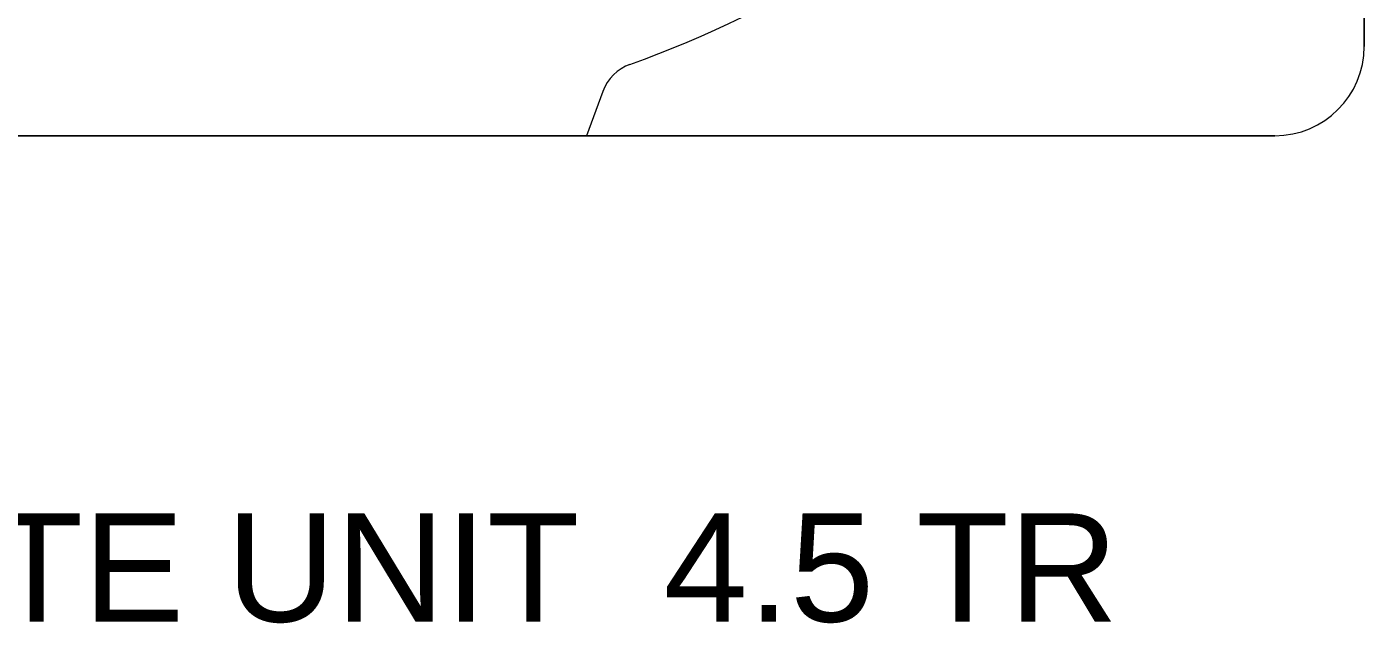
# Model space of a CAD drawing. Header units: millimetres. Extents: x 177 to 25619, y -4018 to 1995.
# Drawn here: x 3868 to 4485, y -2542 to -2267 of the extents above; entities that cross this region are included whole.
import ezdxf

# ---------------------------------------------------------------- set-up
doc = ezdxf.new("R2010")
doc.units = ezdxf.units.MM
for name, color, linetype, lineweight in [('A-ELEC-MECH-EQUIP', 7, 'Continuous', 5), ('CASSETTE UNIT 4.5 TR', 7, 'Continuous', 9), ('G-ANNO-TEXT', 7, 'Continuous', 9)]:
    doc.layers.add(name, color=color, linetype=linetype, lineweight=lineweight)
doc.styles.get("Standard").update_dxf_attribs({"font": 'arial.ttf'})

# ---------------------------------------------------------------- blocks, each defined once
blk = doc.blocks.new('CAN_MC-MCH_Cassette Indoor Unit2 - 2_0 TR-1113041-CONCOURSE LEVEL  VAC LAYOUT SHEET 2 OF 2')
at = {"layer": 'A-ELEC-MECH-EQUIP', "color": 6, "true_color": 0xff00ff}
for p, q in [((-500.38, 459.13), (-500.38, -459.13)), ((-500.38, -459.13), (-500.38, 459.13)), ((-500.38, -141.75), (-500.38, -141.75)), ((-479.89, -149.32), (-500.38, -141.75)), ((-459.13, -500.37), (459.14, -500.37)), ((459.14, -500.37), (-459.13, -500.37))]:
    blk.add_line(p, q, dxfattribs=at)
for centre, radius, start, end in [((-487.21, -169.11), 21.11, 20.27518, 69.72482), ((7.67, 7.67), 504.4, 199.63182, 250.36818), ((-459.13, -459.13), 41.24, 180, 270), ((-459.13, -459.13), 41.24, 180, 270)]:
    blk.add_arc(centre, radius, start, end, dxfattribs=at)

msp = doc.modelspace()

# ---------------------------------------------------------------- block references
at = {"layer": 'CASSETTE UNIT 4.5 TR', "color": 6, "true_color": 0xff00ff, "rotation": 89.99855954599118}
msp.add_blockref('CAN_MC-MCH_Cassette Indoor Unit2 - 2_0 TR-1113041-CONCOURSE LEVEL  VAC LAYOUT SHEET 2 OF 2', (3984.31, -1816.57), dxfattribs=at)

# ---------------------------------------------------------------- texts
at = {"layer": 'G-ANNO-TEXT', "insert": (3571.8, -2491.24), "char_height": 50, "attachment_point": 1}
msp.add_mtext_dynamic_manual_height_columns('CASSETTE UNIT  4.5 TR', width=832.67, gutter_width=12.5, heights=[0], dxfattribs=at)

doc.saveas('drawing.dxf')
